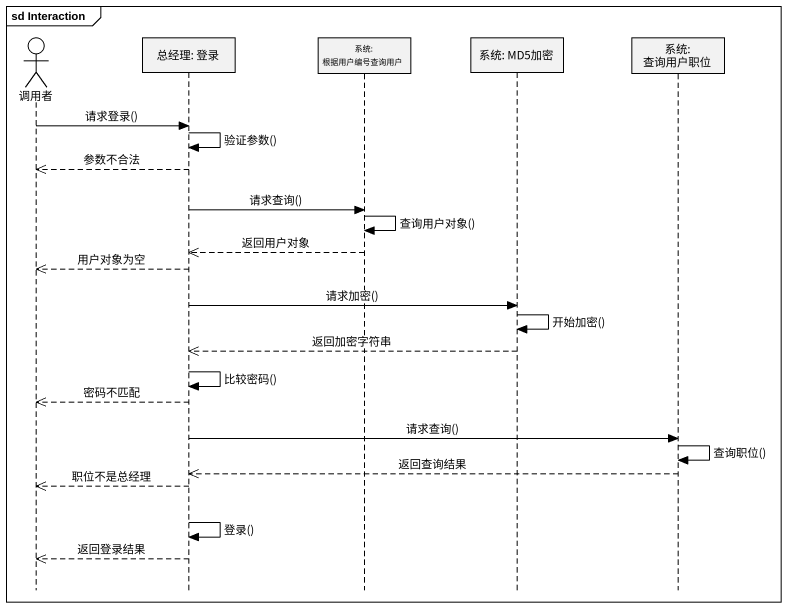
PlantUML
@startuml
mainframe sd Interaction
hide footbox
actor 调用者
participant "总经理: 登录" as 总经理_登录
participant "系统: 根据用户编号查询用户" as 系统_根据用户编号查询用户
participant "系统: MD5加密" as 系统_MD5加密
participant "系统: 查询用户职位" as 系统_查询用户职位

调用者 -> 总经理_登录 : 请求登录()
总经理_登录 -> 总经理_登录 : 验证参数()
总经理_登录 -->> 调用者 : 参数不合法
总经理_登录 -> 系统_根据用户编号查询用户 : 请求查询()
系统_根据用户编号查询用户 -> 系统_根据用户编号查询用户 : 查询用户对象()
系统_根据用户编号查询用户 -->> 总经理_登录 : 返回用户对象
总经理_登录 -->> 调用者 : 用户对象为空
总经理_登录 -> 系统_MD5加密 : 请求加密()
系统_MD5加密 -> 系统_MD5加密 : 开始加密()
系统_MD5加密 -->> 总经理_登录 : 返回加密字符串
总经理_登录 -> 总经理_登录 : 比较密码()
总经理_登录 -->> 调用者 : 密码不匹配
总经理_登录 -> 系统_查询用户职位 : 请求查询()
系统_查询用户职位 -> 系统_查询用户职位 : 查询职位()
系统_查询用户职位 -->> 总经理_登录 : 返回查询结果
总经理_登录 -->> 调用者 : 职位不是总经理
总经理_登录 -> 总经理_登录 : 登录()
总经理_登录 -->> 调用者 : 返回登录结果
@enduml
